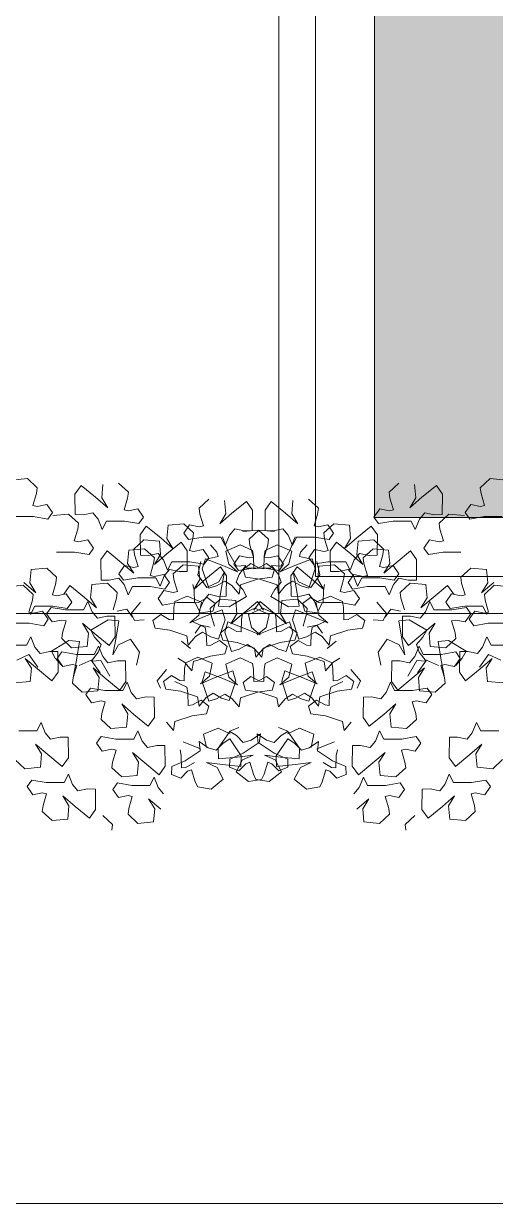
# Model space of a CAD drawing. Header units: metres. Extents: x -44 to 358, y -286 to 66.
# Drawn here: x 263.242 to 263.883, y 10.867 to 12.467 of the extents above; entities that cross this region are included whole.
import ezdxf

# ---------------------------------------------------------------- set-up
doc = ezdxf.new("R2010")
doc.units = ezdxf.units.M
doc.header["$LTSCALE"] = 0.3
doc.linetypes.add('CONTINU', pattern=[0])
for name, color, linetype, lineweight in [('arbustos', 95, 'Continuous', 0), ('EL0', 7, 'Continuous', 15), ('EL1', 150, 'Continuous', 13)]:
    doc.layers.add(name, color=color, linetype=linetype, lineweight=lineweight)
doc.layers.add('matas', color=74, linetype='Continuous', lineweight=0, transparency=0.6)

# ---------------------------------------------------------------- blocks, each defined once
blk = doc.blocks.new('A$C4E4C09DE')
at = {"layer": 'matas', "color": 97, "linetype": 'CONTINU', "true_color": 0x467138}
for p, q in [((109.7, 74.05), (107.41, 73.93)), ((111.1, 72.67), (109.7, 74.05)), ((110.96, 71.84), (111.1, 72.67)), ((117.52, 72.79), (116.57, 71.55)), ((119.57, 70.98), (117.52, 72.79)), ((120.71, 72.8), (120.46, 70.87)), ((124.39, 71.55), (123, 72.93)), ((110.38, 70.12), (110.96, 71.84)), ((116.57, 71.55), (116.51, 68.56)), ((121.3, 69.39), (119.57, 70.98)), ((120.46, 70.87), (121.3, 69.39)), ((123.68, 68.99), (124.25, 70.71)), ((124.25, 70.71), (124.39, 71.55)), ((110.99, 69.95), (110.38, 70.12)), ((112.4, 70.19), (110.99, 69.95)), ((113.19, 68.98), (112.4, 70.19)), ((112.48, 68.05), (113.19, 68.98)), ((124.29, 68.83), (123.68, 68.99)), ((125.69, 69.07), (124.29, 68.83)), ((126.48, 67.85), (125.69, 69.07)), ((145.21, 69.48), (144.27, 68.24)), ((147.26, 67.67), (145.21, 69.48)), ((148.4, 69.49), (148.15, 67.56)), ((152.08, 68.24), (150.69, 69.62)), ((107.75, 68.58), (110.38, 68.49)), ((110.38, 68.49), (112.48, 68.05)), ((115.54, 68.65), (113.25, 68.53)), ((116.93, 67.27), (115.54, 68.65)), ((116.51, 68.56), (117.68, 68.5)), ((116.79, 66.43), (116.93, 67.27)), ((117.68, 68.5), (119.09, 68.74)), ((119.09, 68.74), (119.83, 67.79)), ((119.83, 67.79), (120.39, 66.26)), ((120.39, 66.26), (121.05, 67.45)), ((121.05, 67.45), (123.67, 67.37)), ((123.67, 67.37), (125.78, 66.92)), ((125.78, 66.92), (126.48, 67.85)), ((144.27, 68.24), (144.2, 65.25)), ((148.99, 66.08), (147.26, 67.67)), ((148.15, 67.56), (148.99, 66.08)), ((151.37, 65.68), (151.94, 67.4)), ((151.94, 67.4), (152.08, 68.24)), ((116.22, 64.71), (116.79, 66.43)), ((126.84, 66.52), (125.9, 65.27)), ((128.9, 64.71), (126.84, 66.52)), ((130.03, 66.53), (129.78, 64.59)), ((132.32, 66.65), (130.03, 66.53)), ((133.72, 65.27), (132.32, 66.65)), ((151.98, 65.52), (151.37, 65.68)), ((153.38, 65.76), (151.98, 65.52)), ((154.17, 64.54), (153.38, 65.76)), ((116.83, 64.55), (116.22, 64.71)), ((118.23, 64.79), (116.83, 64.55)), ((119.02, 63.57), (118.23, 64.79)), ((125.9, 65.27), (125.84, 62.28)), ((130.62, 63.11), (128.9, 64.71)), ((129.78, 64.59), (130.62, 63.11)), ((133, 62.72), (133.58, 64.44)), ((133.58, 64.44), (133.72, 65.27)), ((138.59, 62.53), (137.92, 64.57)), ((143.23, 65.34), (140.94, 65.22)), ((144.62, 63.96), (143.23, 65.34)), ((144.2, 65.25), (145.37, 65.19)), ((144.48, 63.12), (144.62, 63.96)), ((145.37, 65.19), (146.78, 65.43)), ((146.78, 65.43), (147.52, 64.48)), ((147.52, 64.48), (148.08, 62.95)), ((148.08, 62.95), (148.74, 64.14)), ((148.74, 64.14), (151.36, 64.06)), ((151.36, 64.06), (153.47, 63.61)), ((153.47, 63.61), (154.17, 64.54)), ((113.59, 63.17), (116.21, 63.09)), ((116.21, 63.09), (118.32, 62.65)), ((118.32, 62.65), (119.02, 63.57)), ((120.98, 63.09), (120.04, 61.85)), ((123.03, 61.28), (120.98, 63.09)), ((124.17, 63.1), (123.92, 61.17)), ((126.46, 63.22), (124.17, 63.1)), ((125.84, 62.28), (127.01, 62.22)), ((127.85, 61.85), (126.46, 63.22)), ((127.01, 62.22), (128.41, 62.46)), ((128.41, 62.46), (129.16, 61.51)), ((133.61, 62.55), (133, 62.72)), ((135.02, 62.79), (133.61, 62.55)), ((135.81, 61.58), (135.02, 62.79)), ((136.11, 63.43), (137.02, 62.33)), ((137.02, 62.33), (137.18, 61.72)), ((140.47, 63.28), (138.32, 62.45)), ((138.32, 62.45), (138.69, 60.53)), ((139.83, 60.21), (138.59, 62.53)), ((142.22, 62.4), (140.47, 63.28)), ((142.34, 61.56), (142.22, 62.4)), ((143.91, 61.4), (144.48, 63.12)), ((154.53, 63.21), (153.59, 61.96)), ((156.59, 61.4), (154.53, 63.21)), ((157.72, 63.22), (157.47, 61.28)), ((160.01, 63.34), (157.72, 63.22)), ((161.41, 61.96), (160.01, 63.34)), ((109.78, 60.76), (109.53, 58.82)), ((112.08, 60.88), (109.78, 60.76)), ((113.47, 59.5), (112.08, 60.88)), ((120.04, 61.85), (119.97, 58.86)), ((124.76, 59.69), (123.03, 61.28)), ((123.92, 61.17), (124.76, 59.69)), ((127.14, 59.29), (127.71, 61.01)), ((127.71, 61.01), (127.85, 61.85)), ((129.16, 61.51), (129.71, 59.98)), ((129.71, 59.98), (130.37, 61.18)), ((130.37, 61.18), (133, 61.09)), ((133, 61.09), (135.1, 60.65)), ((134.61, 61.06), (134.12, 59.16)), ((135.3, 61.45), (134.79, 59.98)), ((135.1, 60.65), (135.81, 61.58)), ((137.81, 60.37), (135.3, 61.45)), ((137.18, 61.72), (135.41, 61.36)), ((139.94, 59.39), (137.81, 60.37)), ((138.69, 60.53), (139.94, 59.39)), ((142.33, 59.75), (142.34, 61.56)), ((144.22, 60.45), (142.96, 59.78)), ((144.52, 61.24), (143.91, 61.4)), ((145.35, 59.53), (144.22, 60.45)), ((145.92, 61.48), (144.52, 61.24)), ((146.71, 60.26), (145.92, 61.48)), ((153.59, 61.96), (153.53, 58.97)), ((158.31, 59.8), (156.59, 61.4)), ((157.47, 61.28), (158.31, 59.8)), ((160.69, 59.41), (161.27, 61.13)), ((161.27, 61.13), (161.41, 61.96)), ((110.37, 57.34), (108.65, 58.93)), ((109.53, 58.82), (110.37, 57.34)), ((112.76, 56.94), (113.33, 58.66)), ((113.33, 58.66), (113.47, 59.5)), ((119.97, 58.86), (121.14, 58.79)), ((121.14, 58.79), (122.55, 59.04)), ((122.55, 59.04), (123.29, 58.08)), ((127.75, 59.12), (127.14, 59.29)), ((129.15, 59.37), (127.75, 59.12)), ((129.94, 58.15), (129.15, 59.37)), ((134.12, 59.16), (135.37, 57.24)), ((134.79, 59.98), (135.65, 57.12)), ((137.17, 57.99), (138.03, 59.46)), ((138.03, 59.46), (137.51, 57.17)), ((139.7, 57.87), (140.15, 58.99)), ((141.2, 60.24), (139.83, 60.21)), ((140.15, 58.99), (141.2, 60.24)), ((141.28, 59.86), (143.9, 59.78)), ((142.96, 59.78), (142.33, 59.75)), ((143.9, 59.78), (146.01, 59.34)), ((144.97, 58.43), (145.35, 59.53)), ((146.01, 59.34), (146.71, 60.26)), ((148.67, 59.78), (147.73, 58.54)), ((150.72, 57.97), (148.67, 59.78)), ((151.86, 59.79), (151.61, 57.86)), ((154.15, 59.91), (151.86, 59.79)), ((153.53, 58.97), (154.7, 58.91)), ((155.54, 58.54), (154.15, 59.91)), ((154.7, 58.91), (156.1, 59.15)), ((156.1, 59.15), (156.85, 58.2)), ((161.3, 59.24), (160.69, 59.41)), ((162.71, 59.48), (161.3, 59.24)), ((163.5, 58.27), (162.71, 59.48)), ((108.56, 58.5), (106.27, 58.37)), ((109.95, 57.12), (108.56, 58.5)), ((109.81, 56.28), (109.95, 57.12)), ((113.36, 56.78), (112.76, 56.94)), ((114.77, 57.02), (113.36, 56.78)), ((115.38, 58.23), (114.44, 56.99)), ((115.56, 55.8), (114.77, 57.02)), ((117.44, 56.42), (115.38, 58.23)), ((118.57, 58.25), (118.32, 56.31)), ((120.86, 58.37), (118.57, 58.25)), ((122.26, 56.99), (120.86, 58.37)), ((122.12, 56.15), (122.26, 56.99)), ((123.29, 58.08), (123.85, 56.56)), ((123.85, 56.56), (124.51, 57.75)), ((124.51, 57.75), (127.14, 57.66)), ((127.14, 57.66), (129.24, 57.22)), ((129.24, 57.22), (129.94, 58.15)), ((133.48, 56.9), (133.36, 57.74)), ((133.47, 55.09), (133.48, 56.9)), ((135.37, 57.24), (137.17, 57.99)), ((135.65, 57.12), (136.78, 57.42)), ((136.78, 57.42), (138.05, 58.09)), ((137.51, 57.17), (136.97, 54.48)), ((138.05, 58.09), (139.05, 57.41)), ((139.05, 57.41), (140.05, 56.13)), ((140.61, 56.78), (139.7, 57.87)), ((140.05, 56.13), (140.31, 57.47)), ((140.31, 57.47), (142.83, 58.2)), ((142.83, 58.2), (144.97, 58.43)), ((147.73, 58.54), (147.66, 55.55)), ((152.45, 56.37), (150.72, 57.97)), ((151.61, 57.86), (152.45, 56.37)), ((154.83, 55.98), (155.4, 57.7)), ((155.4, 57.7), (155.54, 58.54)), ((156.85, 58.2), (157.4, 56.67)), ((157.4, 56.67), (158.06, 57.87)), ((158.06, 57.87), (160.69, 57.78)), ((160.69, 57.78), (162.79, 57.34)), ((162.79, 57.34), (163.5, 58.27)), ((109.24, 54.56), (109.81, 56.28)), ((109.47, 54.21), (110.12, 55.4)), ((110.12, 55.4), (112.75, 55.32)), ((112.52, 55.14), (111.82, 54.22)), ((114.62, 54.7), (112.52, 55.14)), ((112.75, 55.32), (114.86, 54.88)), ((114.86, 54.88), (115.56, 55.8)), ((117.91, 55.81), (117.25, 54.62)), ((119.16, 54.83), (117.44, 56.42)), ((118.47, 54.28), (117.91, 55.81)), ((118.32, 56.31), (119.16, 54.83)), ((121.55, 54.44), (122.12, 56.15)), ((125.61, 55.45), (124.17, 53.85)), ((135.36, 55.78), (134.1, 55.12)), ((136.49, 54.87), (135.36, 55.78)), ((138.52, 54.29), (141.14, 55.73)), ((141.14, 55.73), (140.61, 56.78)), ((147.66, 55.55), (148.83, 55.48)), ((148.83, 55.48), (150.24, 55.73)), ((150.24, 55.73), (150.98, 54.77)), ((153.38, 55.37), (151.24, 54.54)), ((155.14, 54.49), (153.38, 55.37)), ((155.44, 55.81), (154.83, 55.98)), ((156.84, 56.06), (155.44, 55.81)), ((157.63, 54.84), (156.84, 56.06)), ((109.85, 54.39), (109.24, 54.56)), ((111.25, 54.64), (109.85, 54.39)), ((112.04, 53.42), (111.25, 54.64)), ((111.34, 52.49), (112.04, 53.42)), ((111.82, 54.22), (112.6, 53)), ((117.25, 54.62), (114.62, 54.7)), ((119.21, 53.33), (118.47, 54.28)), ((120.62, 53.57), (119.21, 53.33)), ((121.79, 53.51), (120.62, 53.57)), ((121.72, 50.52), (121.79, 53.51)), ((123.56, 54.51), (122.15, 54.27)), ((124.35, 53.3), (123.56, 54.51)), ((124.17, 53.85), (124.62, 52.78)), ((134.1, 55.12), (133.47, 55.09)), ((133.97, 53.54), (136.11, 53.77)), ((136.11, 53.77), (136.49, 54.87)), ((136.97, 54.48), (138.52, 54.29)), ((143.45, 53.94), (141.31, 53.11)), ((143.07, 54.92), (142.13, 53.68)), ((145.13, 53.11), (143.07, 54.92)), ((145.2, 53.06), (143.45, 53.94)), ((146.26, 54.94), (146.01, 53)), ((148.55, 55.06), (146.26, 54.94)), ((148.21, 53.54), (147.7, 52.07)), ((150.73, 52.46), (148.21, 53.54)), ((149.95, 53.68), (148.55, 55.06)), ((149.81, 52.84), (149.95, 53.68)), ((150.98, 54.77), (151.54, 53.25)), ((151.24, 54.54), (151.6, 52.62)), ((151.54, 53.25), (152.2, 54.44)), ((152.2, 54.44), (154.83, 54.35)), ((154.83, 54.35), (156.93, 53.91)), ((155.26, 53.65), (155.14, 54.49)), ((155.25, 51.84), (155.26, 53.65)), ((156.93, 53.91), (157.63, 54.84)), ((106.61, 53.02), (109.23, 52.93)), ((109.23, 52.93), (111.34, 52.49)), ((112.6, 53), (114.01, 53.24)), ((114.01, 53.24), (114.62, 53.08)), ((114.62, 53.08), (114.05, 51.36)), ((117.84, 51.2), (117, 52.68)), ((117, 52.68), (118.73, 51.09)), ((120.8, 53.05), (118.18, 51.6)), ((122.34, 52.85), (120.8, 53.05)), ((121.8, 50.17), (122.34, 52.85)), ((124.62, 52.78), (126.07, 52.85)), ((134.93, 51.42), (133.18, 52.3)), ((138.28, 52.11), (137.77, 50.63)), ((140.79, 51.02), (138.28, 52.11)), ((141.31, 53.11), (141.67, 51.19)), ((146.85, 51.52), (145.13, 53.11)), ((145.33, 52.22), (145.2, 53.06)), ((145.32, 50.41), (145.33, 52.22)), ((146.01, 53), (146.85, 51.52)), ((147.7, 52.07), (148.57, 49.21)), ((149.24, 51.13), (149.81, 52.84)), ((152.86, 51.48), (150.73, 52.46)), ((151.6, 52.62), (152.86, 51.48)), ((155.88, 51.87), (155.25, 51.84)), ((157.14, 52.54), (155.88, 51.87)), ((158.27, 51.62), (157.14, 52.54)), ((109.38, 50.96), (108.72, 49.76)), ((109.94, 49.43), (109.38, 50.96)), ((114.94, 50.2), (112.32, 48.75)), ((114.05, 51.36), (113.9, 50.52)), ((113.9, 50.52), (115.3, 49.14)), ((116.49, 50), (114.94, 50.2)), ((115.95, 47.32), (116.49, 50)), ((117.59, 49.26), (117.84, 51.2)), ((118.18, 51.6), (118.71, 50.56)), ((118.71, 50.56), (119.62, 49.46)), ((118.73, 51.09), (120.78, 49.28)), ((120.78, 49.28), (121.72, 50.52)), ((121.29, 47.88), (121.8, 50.17)), ((123.95, 50.1), (122.15, 49.34)), ((125.2, 48.17), (123.95, 50.1)), ((135.06, 50.58), (134.93, 51.42)), ((135.05, 48.77), (135.06, 50.58)), ((137.77, 50.63), (138.64, 47.77)), ((142.93, 50.04), (140.79, 51.02)), ((141.67, 51.19), (142.93, 50.04)), ((145.95, 50.43), (145.32, 50.41)), ((147.21, 51.1), (145.95, 50.43)), ((148.34, 50.19), (147.21, 51.1)), ((147.95, 49.09), (148.34, 50.19)), ((149.7, 49.51), (150.96, 50.18)), ((151.25, 51.2), (149.84, 50.96)), ((150.96, 50.18), (151.97, 49.5)), ((152.04, 49.99), (151.25, 51.2)), ((153.22, 49.56), (155.75, 50.29)), ((155.75, 50.29), (157.89, 50.52)), ((157.89, 50.52), (158.27, 51.62)), ((108.72, 49.76), (106.09, 49.85)), ((109.03, 48.39), (107.23, 47.63)), ((110.28, 46.46), (109.03, 48.39)), ((110.68, 48.47), (109.94, 49.43)), ((112.09, 48.72), (110.68, 48.47)), ((113.26, 48.65), (112.09, 48.72)), ((112.32, 48.75), (112.85, 47.71)), ((113.85, 48.58), (113.15, 47.65)), ((113.19, 45.66), (113.26, 48.65)), ((115.96, 48.14), (113.85, 48.58)), ((115.3, 49.14), (117.59, 49.26)), ((119.17, 48.34), (118.12, 47.1)), ((119.24, 49.25), (118.58, 48.05)), ((119.62, 49.46), (119.17, 48.34)), ((119.8, 47.72), (119.24, 49.25)), ((122.15, 49.34), (121.29, 47.88)), ((131.4, 49.55), (132.66, 48.4)), ((135.67, 48.8), (135.05, 48.77)), ((136.94, 49.46), (135.67, 48.8)), ((138.06, 48.55), (136.94, 49.46)), ((137.68, 47.45), (138.06, 48.55)), ((139.77, 48.07), (141.03, 48.74)), ((141.03, 48.74), (142.03, 48.07)), ((143.29, 48.12), (145.82, 48.86)), ((145.82, 48.86), (147.95, 49.09)), ((148.57, 49.21), (149.7, 49.51)), ((151.97, 49.5), (152.97, 48.22)), ((152.97, 48.22), (153.22, 49.56)), ((109.31, 46.35), (108.47, 47.83)), ((108.47, 47.83), (110.2, 46.23)), ((112.85, 47.71), (113.76, 46.61)), ((113.15, 47.65), (113.94, 46.43)), ((113.94, 46.43), (115.35, 46.68)), ((115.35, 46.68), (115.95, 46.51)), ((115.43, 45.03), (115.95, 47.32)), ((118.58, 48.05), (115.96, 48.14)), ((118.09, 47.25), (116.29, 46.49)), ((119.35, 45.32), (118.09, 47.25)), ((118.12, 47.1), (119.49, 47.12)), ((119.49, 47.12), (120.73, 44.81)), ((120.54, 46.76), (119.8, 47.72)), ((121.95, 47.01), (120.54, 46.76)), ((123.12, 46.94), (121.95, 47.01)), ((123.06, 43.95), (123.12, 46.94)), ((124.71, 46.27), (125.2, 48.17)), ((130.76, 47.1), (131.76, 46.43)), ((133.02, 46.49), (135.54, 47.22)), ((135.54, 47.22), (137.68, 47.45)), ((139.89, 46.79), (137.75, 45.96)), ((138.64, 47.77), (139.77, 48.07)), ((141.65, 45.91), (139.89, 46.79)), ((142.03, 48.07), (143.04, 46.79)), ((143.04, 46.79), (143.29, 48.12)), ((109.06, 44.41), (109.31, 46.35)), ((110.2, 46.23), (112.25, 44.42)), ((112.25, 44.42), (113.19, 45.66)), ((115.95, 46.51), (115.38, 44.79)), ((118.33, 46.12), (120.06, 44.52)), ((119.18, 44.64), (118.33, 46.12)), ((129.07, 45.46), (127.63, 43.86)), ((131.76, 46.43), (132.76, 45.15)), ((132.76, 45.15), (133.02, 46.49)), ((134.72, 44.96), (134.21, 43.49)), ((137.24, 43.88), (134.72, 44.96)), ((137.75, 45.96), (138.12, 44.04)), ((141.77, 45.07), (141.65, 45.91)), ((141.76, 43.26), (141.77, 45.07)), ((151.51, 46.51), (149.37, 45.68)), ((149.37, 45.68), (149.73, 43.77)), ((153.26, 45.63), (151.51, 46.51)), ((153.39, 44.79), (153.26, 45.63)), ((106.77, 44.29), (109.06, 44.41)), ((115.38, 44.79), (115.24, 43.95)), ((115.24, 43.95), (116.63, 42.58)), ((117.85, 43.16), (117.14, 42.23)), ((119.95, 42.71), (117.85, 43.16)), ((118.93, 42.7), (119.18, 44.64)), ((120.06, 44.52), (122.11, 42.71)), ((122.11, 42.71), (123.06, 43.95)), ((123.24, 43.82), (122.58, 42.63)), ((123.79, 42.29), (123.24, 43.82)), ((127.63, 43.86), (128.08, 42.79)), ((131.94, 42.79), (130.19, 43.67)), ((134.21, 43.49), (135.08, 40.63)), ((139.37, 42.9), (137.24, 43.88)), ((138.12, 44.04), (139.37, 42.9)), ((142.39, 43.29), (141.76, 43.26)), ((143.65, 43.95), (142.39, 43.29)), ((144.78, 43.04), (143.65, 43.95)), ((146.34, 44.68), (145.83, 43.21)), ((145.83, 43.21), (146.7, 40.35)), ((148.85, 43.6), (146.34, 44.68)), ((150.99, 42.62), (148.85, 43.6)), ((149.73, 43.77), (150.99, 42.62)), ((153.37, 42.98), (153.39, 44.79)), ((155.27, 43.68), (154, 43.01)), ((156.39, 42.77), (155.27, 43.68)), ((116.63, 42.58), (118.93, 42.7)), ((117.14, 42.23), (117.93, 41.01)), ((122.58, 42.63), (119.95, 42.71)), ((124.54, 41.34), (123.79, 42.29)), ((125.94, 41.58), (124.54, 41.34)), ((127.11, 41.52), (125.94, 41.58)), ((127.05, 38.53), (127.11, 41.52)), ((132.07, 41.95), (131.94, 42.79)), ((132.05, 40.14), (132.07, 41.95)), ((136.21, 40.93), (137.48, 41.59)), ((137.48, 41.59), (138.48, 40.92)), ((139.74, 40.98), (142.26, 41.71)), ((142.26, 41.71), (144.4, 41.94)), ((144.4, 41.94), (144.78, 43.04)), ((151.35, 40.7), (153.87, 41.43)), ((154, 43.01), (153.37, 42.98)), ((153.87, 41.43), (156.01, 41.66)), ((156.01, 41.66), (156.39, 42.77)), ((117.93, 41.01), (119.34, 41.25)), ((119.34, 41.25), (119.95, 41.09)), ((119.95, 41.09), (119.37, 39.37)), ((123.17, 39.21), (122.33, 40.69)), ((122.33, 40.69), (124.05, 39.1)), ((132.68, 40.17), (132.05, 40.14)), ((133.95, 40.83), (132.68, 40.17)), ((135.07, 39.92), (133.95, 40.83)), ((134.69, 38.82), (135.07, 39.92)), ((135.08, 40.63), (136.21, 40.93)), ((138.48, 40.92), (139.48, 39.64)), ((139.48, 39.64), (139.74, 40.98)), ((146.7, 40.35), (147.83, 40.65)), ((147.83, 40.65), (149.09, 41.32)), ((149.09, 41.32), (150.09, 40.64)), ((150.09, 40.64), (151.09, 39.36)), ((151.09, 39.36), (151.35, 40.7)), ((110.45, 38.4), (109.79, 37.2)), ((111.01, 36.87), (110.45, 38.4)), ((119.37, 39.37), (119.23, 38.53)), ((119.23, 38.53), (120.63, 37.15)), ((122.92, 37.28), (123.17, 39.21)), ((124.05, 39.1), (126.11, 37.29)), ((126.11, 37.29), (127.05, 38.53)), ((130.03, 37.86), (132.55, 38.59)), ((132.55, 38.59), (134.69, 38.82)), ((109.79, 37.2), (107.16, 37.29)), ((111.75, 35.92), (111.01, 36.87)), ((120.63, 37.15), (122.92, 37.28)), ((124.57, 36.69), (123.91, 35.49)), ((125.13, 35.16), (124.57, 36.69)), ((128.77, 37.8), (129.77, 36.52)), ((129.77, 36.52), (130.03, 37.86)), ((136.29, 36.66), (134.15, 35.83)), ((138.04, 35.78), (136.29, 36.66)), ((145.15, 36.44), (146.48, 35.86)), ((109.54, 35.27), (111.27, 33.67)), ((110.38, 33.79), (109.54, 35.27)), ((113.16, 36.16), (111.75, 35.92)), ((114.33, 36.09), (113.16, 36.16)), ((114.26, 33.11), (114.33, 36.09)), ((119.18, 36.02), (118.47, 35.09)), ((118.47, 35.09), (119.26, 33.88)), ((121.28, 35.58), (119.18, 36.02)), ((123.91, 35.49), (121.28, 35.58)), ((125.87, 34.21), (125.13, 35.16)), ((133.64, 33.75), (131.12, 34.83)), ((133.45, 34.81), (133.56, 33.45)), ((134.76, 33.84), (133.45, 34.81)), ((134.15, 35.83), (134.51, 33.91)), ((137.95, 35.03), (136.94, 34.44)), ((139.55, 32.51), (137.95, 35.03)), ((143.29, 34.64), (141.98, 35.61)), ((141.98, 35.61), (142.09, 34.25)), ((144.43, 34.26), (143.29, 34.64)), ((145.47, 35.24), (144.43, 34.26)), ((146.48, 35.83), (145.47, 35.24)), ((148.08, 33.3), (146.48, 35.83)), ((106.45, 33.11), (107.84, 31.73)), ((110.13, 31.85), (110.38, 33.79)), ((111.27, 33.67), (113.32, 31.86)), ((113.32, 31.86), (114.26, 33.11)), ((119.26, 33.88), (120.67, 34.12)), ((120.67, 34.12), (121.28, 33.95)), ((121.28, 33.95), (120.7, 32.23)), ((124.5, 32.08), (123.66, 33.56)), ((123.66, 33.56), (125.39, 31.96)), ((127.28, 34.45), (125.87, 34.21)), ((128.44, 34.38), (127.28, 34.45)), ((128.38, 31.4), (128.44, 34.38)), ((130.78, 32.87), (130.65, 33.71)), ((130.76, 31.06), (130.78, 32.87)), ((133.56, 33.45), (131.32, 32.07)), ((135.9, 33.46), (134.76, 33.84)), ((136.94, 34.44), (135.9, 33.46)), ((139.85, 32.87), (137.85, 32.07)), ((142.09, 34.25), (139.85, 32.87)), ((147.98, 31.75), (148.08, 33.3)), ((107.84, 31.73), (110.13, 31.85)), ((120.7, 32.23), (120.56, 31.4)), ((120.56, 31.4), (121.96, 30.02)), ((124.25, 30.14), (124.5, 32.08)), ((125.39, 31.96), (127.44, 30.15)), ((127.44, 30.15), (128.38, 31.4)), ((129.32, 31.28), (129.25, 30.11)), ((131.32, 32.07), (129.32, 31.28)), ((131.39, 31.09), (130.76, 31.06)), ((132.66, 31.75), (131.39, 31.09)), ((135.94, 30.93), (134.42, 31.7)), ((134.42, 31.7), (136.74, 31.32)), ((136.74, 31.32), (139.45, 30.95)), ((137.85, 32.07), (137.78, 30.91)), ((139.11, 30.33), (140.15, 31.31)), ((139.45, 30.95), (139.55, 32.51)), ((140.15, 31.31), (140.74, 31.51)), ((140.74, 31.51), (141.22, 29.76)), ((144.47, 31.73), (142.95, 32.5)), ((142.95, 32.5), (145.27, 32.12)), ((145.33, 29.98), (144.47, 31.73)), ((145.27, 32.12), (147.98, 31.75)), ((108.79, 30.03), (108.09, 29.1)), ((110.89, 29.58), (108.79, 30.03)), ((113.52, 29.5), (110.89, 29.58)), ((114.18, 30.69), (113.52, 29.5)), ((114.74, 29.16), (114.18, 30.69)), ((121.96, 30.02), (124.25, 30.14)), ((126.7, 29.83), (126.04, 28.64)), ((127.26, 28.3), (126.7, 29.83)), ((129.25, 30.11), (130.58, 29.54)), ((130.58, 29.54), (131.62, 30.52)), ((131.62, 30.52), (132.21, 30.71)), ((132.21, 30.71), (132.69, 28.96)), ((136.8, 29.18), (135.94, 30.93)), ((137.78, 30.91), (139.11, 30.33)), ((141.22, 29.76), (141.56, 28.98)), ((143.49, 28.61), (145.33, 29.98)), ((108.09, 29.1), (108.88, 27.88)), ((108.88, 27.88), (110.28, 28.12)), ((110.28, 28.12), (110.89, 27.96)), ((110.89, 27.96), (110.32, 26.24)), ((115.48, 28.21), (114.74, 29.16)), ((116.89, 28.45), (115.48, 28.21)), ((118.06, 28.39), (116.89, 28.45)), ((117.99, 25.4), (118.06, 28.39)), ((121.31, 29.17), (120.61, 28.24)), ((120.61, 28.24), (121.4, 27.02)), ((123.42, 28.73), (121.31, 29.17)), ((126.04, 28.64), (123.42, 28.73)), ((128, 27.35), (127.26, 28.3)), ((132.69, 28.96), (133.03, 28.19)), ((133.03, 28.19), (134.96, 27.81)), ((134.96, 27.81), (136.8, 29.18)), ((141.56, 28.98), (143.49, 28.61)), ((110.32, 26.24), (110.18, 25.4)), ((114.11, 26.08), (113.27, 27.56)), ((113.27, 27.56), (115, 25.97)), ((113.86, 24.15), (114.11, 26.08)), ((115, 25.97), (117.05, 24.16)), ((121.4, 27.02), (122.8, 27.27)), ((122.8, 27.27), (123.41, 27.1)), ((123.41, 27.1), (122.84, 25.38)), ((126.64, 25.22), (125.79, 26.7)), ((125.79, 26.7), (127.52, 25.11)), ((110.18, 25.4), (111.57, 24.02)), ((111.57, 24.02), (113.86, 24.15)), ((117.05, 24.16), (117.99, 25.4)), ((120.38, 23.13), (118.99, 24.5)), ((122.84, 25.38), (122.7, 24.54)), ((122.7, 24.54), (124.09, 23.16)), ((126.39, 23.29), (126.64, 25.22)), ((120.24, 22.29), (120.38, 23.13)), ((124.09, 23.16), (126.39, 23.29))]:
    blk.add_line(p, q, dxfattribs=at)

msp = doc.modelspace()

# ---------------------------------------------------------------- hatches: boundary and pattern name
at = {"layer": 'EL1', "transparency": 33554572}
h = msp.add_hatch(color=256, dxfattribs=at)
h.dxf.hatch_style = 1
h.set_gradient(color1=(202, 249, 252), color2=(229, 255, 255), tint=1, name='CYLINDER')
h.paths.add_polyline_path([(264.8332791, 13.5365421), (264.3557791, 13.5365421), (264.3557791, 11.7965421), (264.8332791, 11.7965421)])
h.paths.add_polyline_path([(263.7182791, 13.5365421), (264.1957791, 13.5365421), (264.1957791, 11.7965421), (263.7182791, 11.7965421)])

# ---------------------------------------------------------------- linework, layer by layer
at = {"layer": 'EL0'}
for p, q in [((263.5882791, 11.6665421), (262.5882791, 11.6665421)), ((269.875559, 11.6665421), (263.5882791, 11.6665421)), ((262.5882791, 10.8665421), (269.875559, 10.8665421))]:
    msp.add_line(p, q, dxfattribs=at)
at = {"layer": 'EL1'}
for points in [[(266.2382791, 13.6665421), (263.5882791, 13.6665421), (263.5882791, 11.6665421), (266.2382791, 11.6665421)], [(266.1882791, 13.6165421), (263.6382791, 13.6165421), (263.6382791, 11.7165421), (266.1882791, 11.7165421)], [(263.7182791, 13.5365421), (264.1957791, 13.5365421), (264.1957791, 11.7965421), (263.7182791, 11.7965421)]]:
    msp.add_lwpolyline(points, close=True, dxfattribs=at)

# ---------------------------------------------------------------- block references
at = {"layer": 'arbustos', "yscale": 0.009285680329938381, "zscale": 0.009285680329938381}
for p, xscale, rotation in [((262.252922, 11.1267073, 0), 0.009285680329938381, 1.999999999999991), ((264.869344, 11.1267073, 0), -0.009285680329938381, 358)]:
    msp.add_blockref('A$C4E4C09DE', p, dxfattribs=dict(at, xscale=xscale, rotation=rotation))

doc.saveas('drawing.dxf')
